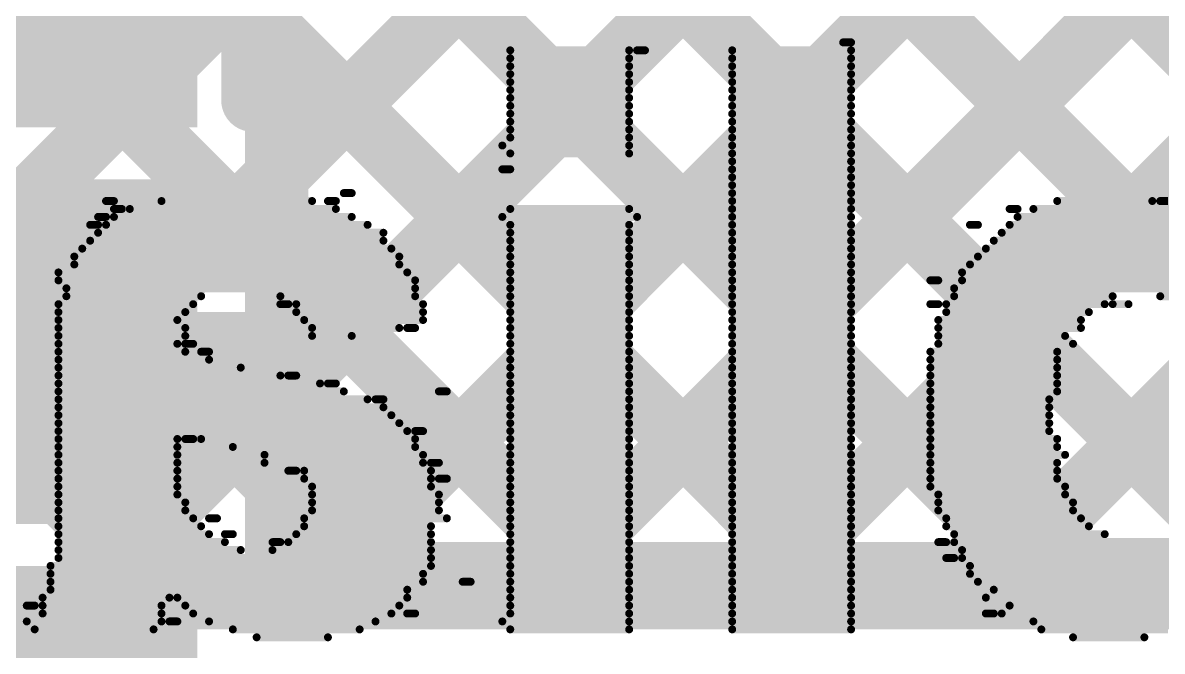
# Model space of a CAD drawing. Header units: millimetres. Extents: x -0.64 to 2.98, y -0.65 to 2.86.
# Drawn here: x 0.8705 to 1.0143, y 1.8252 to 1.9045 of the extents above; entities that cross this region are included whole.
import ezdxf

# ---------------------------------------------------------------- set-up
doc = ezdxf.new("R2010")
doc.units = ezdxf.units.MM
doc.header["$MEASUREMENT"] = 0
for name, color, linetype in [('BottomLayer', 5, 'Continuous'), ('BottomOverlay', 54, 'Continuous'), ('Mechanical2', 216, 'Continuous'), ('TopLayer', 1, 'Continuous'), ('TopPaste', 8, 'Continuous'), ('TopSolder', 216, 'Continuous')]:
    doc.layers.add(name, color=color, linetype=linetype)

# ---------------------------------------------------------------- blocks, each defined once
blk = doc.blocks.new('ESP32_WROVER_E_N8R8_292')
at = {"layer": 'TopLayer'}
for points in [[(-0.37402, -0.18228), (-0.31496, -0.18228), (-0.31496, -0.21772), (-0.37402, -0.21772)], [(-0.37402, -0.23228), (-0.31496, -0.23228), (-0.31496, -0.26772), (-0.37402, -0.26772)], [(-0.37402, -0.28228), (-0.31496, -0.28228), (-0.31496, -0.31772), (-0.37402, -0.31772)]]:
    blk.add_hatch(color=1, dxfattribs=at).paths.add_polyline_path(points)
at = {"layer": 'TopPaste'}
for points in [[(-0.37402, -0.18228), (-0.31496, -0.18228), (-0.31496, -0.21772), (-0.37402, -0.21772)], [(-0.37402, -0.23228), (-0.31496, -0.23228), (-0.31496, -0.26772), (-0.37402, -0.26772)], [(-0.37402, -0.28228), (-0.31496, -0.28228), (-0.31496, -0.31772), (-0.37402, -0.31772)]]:
    blk.add_hatch(color=8, dxfattribs=at).paths.add_polyline_path(points)
at = {"layer": 'TopSolder'}
for points in [[(-0.37802, -0.17828), (-0.31096, -0.17828), (-0.31096, -0.22172), (-0.37802, -0.22172)], [(-0.37802, -0.22828), (-0.31096, -0.22828), (-0.31096, -0.27172), (-0.37802, -0.27172)], [(-0.37802, -0.27828), (-0.31096, -0.27828), (-0.31096, -0.32172), (-0.37802, -0.32172)]]:
    blk.add_hatch(color=216, dxfattribs=at).paths.add_polyline_path(points)

msp = doc.modelspace()

# ---------------------------------------------------------------- linework, layer by layer
at = {"layer": 'BottomLayer', "const_width": 0.008}
for points in [[(0.67819, 2.24031), (1.1315, 1.787)], [(0.66116, 2.22905), (1.05821, 1.832)], [(0.64702, 2.21491), (1.02993, 1.832)], [(0.79281, 1.832), (1.11535, 2.15454)], [(0.82109, 1.832), (1.12949, 2.1404)], [(0.84937, 1.832), (1.14363, 2.12626)], [(0.87766, 1.832), (1.15777, 2.11211)], [(0.90594, 1.832), (1.17192, 2.09797)], [(0.93423, 1.832), (1.18606, 2.08383)], [(0.96251, 1.832), (1.2002, 2.06969)], [(0.9908, 1.832), (1.21434, 2.05555)], [(0.8337, 1.99994), (1.00165, 1.832)], [(0.72951, 1.991), (0.88851, 1.832)], [(0.75779, 1.991), (0.91679, 1.832)], [(0.78608, 1.991), (0.94508, 1.832)], [(0.81517, 1.99019), (0.97336, 1.832)], [(0.72253, 1.832), (1.069, 1.832)]]:
    msp.add_lwpolyline(points, dxfattribs=at)
at = {"layer": 'BottomLayer', "const_width": 0.004}
for points in [[(0.87566, 1.832, 1), (0.87966, 1.832, 1)], [(0.88651, 1.832, 1), (0.89051, 1.832, 1)], [(0.90394, 1.832, 1), (0.90794, 1.832, 1)], [(0.91479, 1.832, 1), (0.91879, 1.832, 1)], [(0.93223, 1.832, 1), (0.93623, 1.832, 1)], [(0.94308, 1.832, 1), (0.94708, 1.832, 1)], [(0.96051, 1.832, 1), (0.96451, 1.832, 1)], [(0.97136, 1.832, 1), (0.97536, 1.832, 1)], [(0.9888, 1.832, 1), (0.9928, 1.832, 1)], [(0.99965, 1.832, 1), (1.00365, 1.832, 1)]]:
    msp.add_lwpolyline(points, format="xyb", close=True, dxfattribs=at)
at = {"layer": 'BottomOverlay', "const_width": 0.001}
for points in [[(0.974, 1.902), (0.975, 1.902)], [(0.932, 1.901), (0.947, 1.901)], [(0.932, 1.9), (0.947, 1.9)], [(0.948, 1.901), (0.949, 1.901)], [(0.96, 1.901), (0.975, 1.901)], [(0.96, 1.9), (0.975, 1.9)], [(0.932, 1.899), (0.947, 1.899)], [(0.96, 1.899), (0.975, 1.899)], [(0.932, 1.898), (0.947, 1.898)], [(0.96, 1.898), (0.975, 1.898)], [(0.932, 1.897), (0.947, 1.897)], [(0.932, 1.896), (0.947, 1.896)], [(0.96, 1.897), (0.975, 1.897)], [(0.96, 1.896), (0.975, 1.896)], [(0.932, 1.895), (0.947, 1.895)], [(0.96, 1.895), (0.975, 1.895)], [(0.932, 1.894), (0.947, 1.894)], [(0.932, 1.893), (0.947, 1.893)], [(0.96, 1.894), (0.975, 1.894)], [(0.96, 1.893), (0.975, 1.893)], [(0.932, 1.892), (0.947, 1.892)], [(0.96, 1.892), (0.975, 1.892)], [(0.932, 1.891), (0.947, 1.891)], [(0.932, 1.89), (0.947, 1.89)], [(0.96, 1.891), (0.975, 1.891)], [(0.96, 1.89), (0.975, 1.89)], [(0.931, 1.889), (0.947, 1.889)], [(0.96, 1.889), (0.975, 1.889)], [(0.932, 1.888), (0.947, 1.888)], [(0.96, 1.888), (0.975, 1.888)], [(0.96, 1.887), (0.975, 1.887)], [(0.931, 1.886), (0.932, 1.886)], [(0.96, 1.886), (0.975, 1.886)], [(0.96, 1.885), (0.975, 1.885)], [(0.911, 1.883), (0.912, 1.883)], [(0.96, 1.884), (0.975, 1.884)], [(0.96, 1.883), (0.975, 1.883)], [(0.881, 1.882), (0.882, 1.882)], [(0.888, 1.882), (0.907, 1.882)], [(0.909, 1.882), (0.91, 1.882)], [(0.96, 1.882), (0.975, 1.882)], [(1.001, 1.882), (1.013, 1.882)], [(1.014, 1.882), (1.015, 1.882)], [(0.88, 1.88), (0.881, 1.88)], [(0.882, 1.881), (0.883, 1.881)], [(0.882, 1.88), (0.912, 1.88)], [(0.884, 1.881), (0.91, 1.881)], [(0.931, 1.88), (0.948, 1.88)], [(0.932, 1.881), (0.947, 1.881)], [(0.96, 1.881), (0.975, 1.881)], [(0.96, 1.88), (0.975, 1.88)], [(0.995, 1.881), (0.996, 1.881)], [(0.996, 1.88), (1.018, 1.88)], [(0.998, 1.881), (1.016, 1.881)], [(0.879, 1.879), (0.88, 1.879)], [(0.881, 1.879), (0.914, 1.879)], [(0.932, 1.879), (0.947, 1.879)], [(0.96, 1.879), (0.975, 1.879)], [(0.99, 1.879), (0.991, 1.879)], [(0.995, 1.879), (1.019, 1.879)], [(0.879, 1.877), (0.916, 1.877)], [(0.88, 1.878), (0.916, 1.878)], [(0.932, 1.878), (0.947, 1.878)], [(0.932, 1.877), (0.947, 1.877)], [(0.96, 1.878), (0.975, 1.878)], [(0.96, 1.877), (0.975, 1.877)], [(0.993, 1.877), (1.022, 1.877)], [(0.994, 1.878), (1.02, 1.878)], [(0.878, 1.876), (0.917, 1.876)], [(0.932, 1.876), (0.947, 1.876)], [(0.96, 1.876), (0.975, 1.876)], [(0.992, 1.876), (1.037, 1.876)], [(0.877, 1.875), (0.918, 1.875)], [(0.932, 1.875), (0.947, 1.875)], [(0.96, 1.875), (0.975, 1.875)], [(0.991, 1.875), (1.037, 1.875)], [(0.875, 1.873), (0.919, 1.873)], [(0.877, 1.874), (0.918, 1.874)], [(0.932, 1.874), (0.947, 1.874)], [(0.932, 1.873), (0.947, 1.873)], [(0.96, 1.874), (0.975, 1.874)], [(0.96, 1.873), (0.975, 1.873)], [(0.989, 1.873), (1.037, 1.873)], [(0.99, 1.874), (1.037, 1.874)], [(0.875, 1.872), (0.92, 1.872)], [(0.932, 1.872), (0.947, 1.872)], [(0.96, 1.872), (0.975, 1.872)], [(0.985, 1.872), (0.986, 1.872)], [(0.989, 1.872), (1.037, 1.872)], [(0.876, 1.871), (0.92, 1.871)], [(0.876, 1.87), (0.893, 1.87)], [(0.903, 1.87), (0.92, 1.87)], [(0.932, 1.871), (0.947, 1.871)], [(0.932, 1.87), (0.947, 1.87)], [(0.96, 1.871), (0.975, 1.871)], [(0.96, 1.87), (0.975, 1.87)], [(0.988, 1.871), (1.037, 1.871)], [(0.988, 1.87), (1.008, 1.87)], [(1.014, 1.87), (1.037, 1.87)], [(0.875, 1.869), (0.892, 1.869)], [(0.903, 1.869), (0.904, 1.869)], [(0.905, 1.869), (0.921, 1.869)], [(0.932, 1.869), (0.947, 1.869)], [(0.96, 1.869), (0.975, 1.869)], [(0.985, 1.869), (0.986, 1.869)], [(0.987, 1.869), (1.007, 1.869)], [(1.008, 1.869), (1.01, 1.869)], [(0.875, 1.868), (0.891, 1.868)], [(0.875, 1.867), (0.89, 1.867)], [(0.905, 1.868), (0.921, 1.868)], [(0.906, 1.867), (0.921, 1.867)], [(0.932, 1.868), (0.947, 1.868)], [(0.932, 1.867), (0.947, 1.867)], [(0.96, 1.868), (0.975, 1.868)], [(0.96, 1.867), (0.975, 1.867)], [(0.986, 1.867), (1.004, 1.867)], [(0.987, 1.868), (1.005, 1.868)], [(0.875, 1.866), (0.891, 1.866)], [(0.907, 1.866), (0.918, 1.866)], [(0.919, 1.866), (0.92, 1.866)], [(0.932, 1.866), (0.947, 1.866)], [(0.96, 1.866), (0.975, 1.866)], [(0.986, 1.866), (1.004, 1.866)], [(0.875, 1.865), (0.891, 1.865)], [(0.875, 1.864), (0.89, 1.864)], [(0.891, 1.864), (0.892, 1.864)], [(0.907, 1.865), (0.912, 1.865)], [(0.932, 1.865), (0.947, 1.865)], [(0.932, 1.864), (0.947, 1.864)], [(0.96, 1.865), (0.975, 1.865)], [(0.96, 1.864), (0.975, 1.864)], [(0.986, 1.865), (1.002, 1.865)], [(0.986, 1.864), (1.003, 1.864)], [(0.875, 1.863), (0.891, 1.863)], [(0.893, 1.863), (0.894, 1.863)], [(0.932, 1.863), (0.947, 1.863)], [(0.96, 1.863), (0.975, 1.863)], [(0.985, 1.863), (1.001, 1.863)], [(0.875, 1.862), (0.894, 1.862)], [(0.932, 1.862), (0.947, 1.862)], [(0.96, 1.862), (0.975, 1.862)], [(0.985, 1.862), (1.001, 1.862)], [(0.875, 1.861), (0.898, 1.861)], [(0.875, 1.86), (0.903, 1.86)], [(0.904, 1.86), (0.905, 1.86)], [(0.932, 1.861), (0.947, 1.861)], [(0.932, 1.86), (0.947, 1.86)], [(0.96, 1.861), (0.975, 1.861)], [(0.96, 1.86), (0.975, 1.86)], [(0.985, 1.861), (1.001, 1.861)], [(0.985, 1.86), (1.001, 1.86)], [(0.875, 1.859), (0.908, 1.859)], [(0.909, 1.859), (0.91, 1.859)], [(0.932, 1.859), (0.947, 1.859)], [(0.96, 1.859), (0.975, 1.859)], [(0.985, 1.859), (1.001, 1.859)], [(0.875, 1.858), (0.911, 1.858)], [(0.875, 1.857), (0.914, 1.857)], [(0.915, 1.857), (0.916, 1.857)], [(0.923, 1.858), (0.924, 1.858)], [(0.932, 1.858), (0.947, 1.858)], [(0.932, 1.857), (0.947, 1.857)], [(0.96, 1.858), (0.975, 1.858)], [(0.96, 1.857), (0.975, 1.857)], [(0.985, 1.858), (1.001, 1.858)], [(0.985, 1.857), (1, 1.857)], [(0.875, 1.856), (0.916, 1.856)], [(0.932, 1.856), (0.947, 1.856)], [(0.96, 1.856), (0.975, 1.856)], [(0.985, 1.856), (1, 1.856)], [(0.875, 1.855), (0.917, 1.855)], [(0.875, 1.854), (0.918, 1.854)], [(0.932, 1.855), (0.947, 1.855)], [(0.932, 1.854), (0.947, 1.854)], [(0.96, 1.855), (0.975, 1.855)], [(0.96, 1.854), (0.975, 1.854)], [(0.985, 1.855), (1, 1.855)], [(0.985, 1.854), (1, 1.854)], [(0.875, 1.853), (0.919, 1.853)], [(0.92, 1.853), (0.921, 1.853)], [(0.932, 1.853), (0.947, 1.853)], [(0.96, 1.853), (0.975, 1.853)], [(0.985, 1.853), (1, 1.853)], [(0.875, 1.852), (0.89, 1.852)], [(0.891, 1.852), (0.892, 1.852)], [(0.893, 1.852), (0.92, 1.852)], [(0.932, 1.852), (0.947, 1.852)], [(0.96, 1.852), (0.975, 1.852)], [(0.985, 1.852), (1.001, 1.852)], [(0.875, 1.851), (0.89, 1.851)], [(0.875, 1.85), (0.89, 1.85)], [(0.897, 1.851), (0.92, 1.851)], [(0.901, 1.85), (0.921, 1.85)], [(0.932, 1.851), (0.947, 1.851)], [(0.932, 1.85), (0.947, 1.85)], [(0.96, 1.851), (0.975, 1.851)], [(0.96, 1.85), (0.975, 1.85)], [(0.985, 1.851), (1.001, 1.851)], [(0.985, 1.85), (1.002, 1.85)], [(0.875, 1.849), (0.89, 1.849)], [(0.901, 1.849), (0.921, 1.849)], [(0.922, 1.849), (0.923, 1.849)], [(0.932, 1.849), (0.947, 1.849)], [(0.96, 1.849), (0.975, 1.849)], [(0.985, 1.849), (1.001, 1.849)], [(0.875, 1.848), (0.89, 1.848)], [(0.875, 1.847), (0.89, 1.847)], [(0.904, 1.848), (0.905, 1.848)], [(0.906, 1.848), (0.922, 1.848)], [(0.906, 1.847), (0.922, 1.847)], [(0.923, 1.847), (0.924, 1.847)], [(0.932, 1.848), (0.947, 1.848)], [(0.932, 1.847), (0.947, 1.847)], [(0.96, 1.848), (0.975, 1.848)], [(0.96, 1.847), (0.975, 1.847)], [(0.985, 1.848), (1.001, 1.848)], [(0.985, 1.847), (1.001, 1.847)], [(0.875, 1.846), (0.89, 1.846)], [(0.907, 1.846), (0.922, 1.846)], [(0.932, 1.846), (0.947, 1.846)], [(0.96, 1.846), (0.975, 1.846)], [(0.985, 1.846), (1.002, 1.846)], [(0.875, 1.845), (0.89, 1.845)], [(0.875, 1.844), (0.891, 1.844)], [(0.907, 1.845), (0.923, 1.845)], [(0.907, 1.844), (0.923, 1.844)], [(0.932, 1.845), (0.947, 1.845)], [(0.932, 1.844), (0.947, 1.844)], [(0.96, 1.845), (0.975, 1.845)], [(0.96, 1.844), (0.975, 1.844)], [(0.986, 1.845), (1.002, 1.845)], [(0.986, 1.844), (1.003, 1.844)], [(0.875, 1.843), (0.891, 1.843)], [(0.907, 1.843), (0.923, 1.843)], [(0.932, 1.843), (0.947, 1.843)], [(0.96, 1.843), (0.975, 1.843)], [(0.986, 1.843), (1.003, 1.843)], [(0.875, 1.842), (0.892, 1.842)], [(0.875, 1.841), (0.893, 1.841)], [(0.894, 1.842), (0.895, 1.842)], [(0.906, 1.842), (0.924, 1.842)], [(0.906, 1.841), (0.922, 1.841)], [(0.932, 1.842), (0.947, 1.842)], [(0.932, 1.841), (0.947, 1.841)], [(0.96, 1.842), (0.975, 1.842)], [(0.96, 1.841), (0.975, 1.841)], [(0.987, 1.842), (1.004, 1.842)], [(0.987, 1.841), (1.005, 1.841)], [(0.875, 1.84), (0.894, 1.84)], [(0.896, 1.84), (0.897, 1.84)], [(0.905, 1.84), (0.922, 1.84)], [(0.932, 1.84), (0.947, 1.84)], [(0.96, 1.84), (0.975, 1.84)], [(0.988, 1.84), (1.007, 1.84)], [(0.875, 1.839), (0.896, 1.839)], [(0.902, 1.839), (0.903, 1.839)], [(0.904, 1.839), (0.922, 1.839)], [(0.932, 1.839), (0.947, 1.839)], [(0.96, 1.839), (0.975, 1.839)], [(0.986, 1.839), (0.987, 1.839)], [(0.988, 1.839), (1.037, 1.839)], [(0.875, 1.838), (0.898, 1.838)], [(0.875, 1.837), (0.922, 1.837)], [(0.902, 1.838), (0.922, 1.838)], [(0.932, 1.838), (0.947, 1.838)], [(0.932, 1.837), (0.947, 1.837)], [(0.96, 1.838), (0.975, 1.838)], [(0.96, 1.837), (0.975, 1.837)], [(0.987, 1.837), (0.988, 1.837)], [(0.989, 1.838), (1.037, 1.838)], [(0.989, 1.837), (1.037, 1.837)], [(0.874, 1.836), (0.922, 1.836)], [(0.932, 1.836), (0.947, 1.836)], [(0.96, 1.836), (0.975, 1.836)], [(0.99, 1.836), (1.037, 1.836)], [(0.874, 1.835), (0.921, 1.835)], [(0.874, 1.834), (0.921, 1.834)], [(0.926, 1.834), (0.927, 1.834)], [(0.932, 1.835), (0.947, 1.835)], [(0.932, 1.834), (0.947, 1.834)], [(0.96, 1.835), (0.975, 1.835)], [(0.96, 1.834), (0.975, 1.834)], [(0.99, 1.835), (1.037, 1.835)], [(0.991, 1.834), (1.037, 1.834)], [(0.874, 1.833), (0.919, 1.833)], [(0.932, 1.833), (0.947, 1.833)], [(0.96, 1.833), (0.975, 1.833)], [(0.993, 1.833), (1.037, 1.833)], [(0.871, 1.831), (0.872, 1.831)], [(0.873, 1.832), (0.889, 1.832)], [(0.873, 1.831), (0.888, 1.831)], [(0.89, 1.832), (0.919, 1.832)], [(0.891, 1.831), (0.918, 1.831)], [(0.932, 1.832), (0.947, 1.832)], [(0.932, 1.831), (0.947, 1.831)], [(0.96, 1.832), (0.975, 1.832)], [(0.96, 1.831), (0.975, 1.831)], [(0.992, 1.832), (1.021, 1.832)], [(0.995, 1.831), (1.02, 1.831)], [(0.873, 1.83), (0.888, 1.83)], [(0.892, 1.83), (0.917, 1.83)], [(0.919, 1.83), (0.92, 1.83)], [(0.932, 1.83), (0.947, 1.83)], [(0.96, 1.83), (0.975, 1.83)], [(0.992, 1.83), (0.993, 1.83)], [(0.994, 1.83), (1.018, 1.83)], [(0.871, 1.829), (0.888, 1.829)], [(0.889, 1.829), (0.89, 1.829)], [(0.894, 1.829), (0.915, 1.829)], [(0.931, 1.829), (0.947, 1.829)], [(0.96, 1.829), (0.975, 1.829)], [(0.998, 1.829), (1.017, 1.829)], [(0.872, 1.828), (0.887, 1.828)], [(0.897, 1.828), (0.913, 1.828)], [(0.9, 1.827), (0.909, 1.827)], [(0.932, 1.828), (0.947, 1.828)], [(0.96, 1.828), (0.975, 1.828)], [(0.999, 1.828), (1.015, 1.828)], [(1.003, 1.827), (1.012, 1.827)]]:
    msp.add_lwpolyline(points, dxfattribs=at)
at = {"layer": 'BottomOverlay', "const_width": 0.0005}
for points in [[(0.97375, 1.902, 1), (0.97425, 1.902, 1)], [(0.97475, 1.902, 1), (0.97525, 1.902, 1)], [(0.93175, 1.901, 1), (0.93225, 1.901, 1)], [(0.93175, 1.9, 1), (0.93225, 1.9, 1)], [(0.94675, 1.901, 1), (0.94725, 1.901, 1)], [(0.94675, 1.9, 1), (0.94725, 1.9, 1)], [(0.94775, 1.901, 1), (0.94825, 1.901, 1)], [(0.94875, 1.901, 1), (0.94925, 1.901, 1)], [(0.95975, 1.901, 1), (0.96025, 1.901, 1)], [(0.95975, 1.9, 1), (0.96025, 1.9, 1)], [(0.97475, 1.901, 1), (0.97525, 1.901, 1)], [(0.97475, 1.9, 1), (0.97525, 1.9, 1)], [(0.93175, 1.899, 1), (0.93225, 1.899, 1)], [(0.94675, 1.899, 1), (0.94725, 1.899, 1)], [(0.95975, 1.899, 1), (0.96025, 1.899, 1)], [(0.97475, 1.899, 1), (0.97525, 1.899, 1)], [(0.93175, 1.898, 1), (0.93225, 1.898, 1)], [(0.94675, 1.898, 1), (0.94725, 1.898, 1)], [(0.95975, 1.898, 1), (0.96025, 1.898, 1)], [(0.97475, 1.898, 1), (0.97525, 1.898, 1)], [(0.93175, 1.897, 1), (0.93225, 1.897, 1)], [(0.93175, 1.896, 1), (0.93225, 1.896, 1)], [(0.94675, 1.897, 1), (0.94725, 1.897, 1)], [(0.94675, 1.896, 1), (0.94725, 1.896, 1)], [(0.95975, 1.897, 1), (0.96025, 1.897, 1)], [(0.95975, 1.896, 1), (0.96025, 1.896, 1)], [(0.97475, 1.897, 1), (0.97525, 1.897, 1)], [(0.97475, 1.896, 1), (0.97525, 1.896, 1)], [(0.93175, 1.895, 1), (0.93225, 1.895, 1)], [(0.94675, 1.895, 1), (0.94725, 1.895, 1)], [(0.95975, 1.895, 1), (0.96025, 1.895, 1)], [(0.97475, 1.895, 1), (0.97525, 1.895, 1)], [(0.93175, 1.894, 1), (0.93225, 1.894, 1)], [(0.93175, 1.893, 1), (0.93225, 1.893, 1)], [(0.94675, 1.894, 1), (0.94725, 1.894, 1)], [(0.94675, 1.893, 1), (0.94725, 1.893, 1)], [(0.95975, 1.894, 1), (0.96025, 1.894, 1)], [(0.95975, 1.893, 1), (0.96025, 1.893, 1)], [(0.97475, 1.894, 1), (0.97525, 1.894, 1)], [(0.97475, 1.893, 1), (0.97525, 1.893, 1)], [(0.93175, 1.892, 1), (0.93225, 1.892, 1)], [(0.94675, 1.892, 1), (0.94725, 1.892, 1)], [(0.95975, 1.892, 1), (0.96025, 1.892, 1)], [(0.97475, 1.892, 1), (0.97525, 1.892, 1)], [(0.93175, 1.891, 1), (0.93225, 1.891, 1)], [(0.93175, 1.89, 1), (0.93225, 1.89, 1)], [(0.94675, 1.891, 1), (0.94725, 1.891, 1)], [(0.94675, 1.89, 1), (0.94725, 1.89, 1)], [(0.95975, 1.891, 1), (0.96025, 1.891, 1)], [(0.95975, 1.89, 1), (0.96025, 1.89, 1)], [(0.97475, 1.891, 1), (0.97525, 1.891, 1)], [(0.97475, 1.89, 1), (0.97525, 1.89, 1)], [(0.93075, 1.889, 1), (0.93125, 1.889, 1)], [(0.94675, 1.889, 1), (0.94725, 1.889, 1)], [(0.95975, 1.889, 1), (0.96025, 1.889, 1)], [(0.97475, 1.889, 1), (0.97525, 1.889, 1)], [(0.93175, 1.888, 1), (0.93225, 1.888, 1)], [(0.94675, 1.888, 1), (0.94725, 1.888, 1)], [(0.95975, 1.888, 1), (0.96025, 1.888, 1)], [(0.95975, 1.887, 1), (0.96025, 1.887, 1)], [(0.97475, 1.888, 1), (0.97525, 1.888, 1)], [(0.97475, 1.887, 1), (0.97525, 1.887, 1)], [(0.93075, 1.886, 1), (0.93125, 1.886, 1)], [(0.93175, 1.886, 1), (0.93225, 1.886, 1)], [(0.95975, 1.886, 1), (0.96025, 1.886, 1)], [(0.97475, 1.886, 1), (0.97525, 1.886, 1)], [(0.95975, 1.885, 1), (0.96025, 1.885, 1)], [(0.97475, 1.885, 1), (0.97525, 1.885, 1)], [(0.91075, 1.883, 1), (0.91125, 1.883, 1)], [(0.91175, 1.883, 1), (0.91225, 1.883, 1)], [(0.95975, 1.884, 1), (0.96025, 1.884, 1)], [(0.95975, 1.883, 1), (0.96025, 1.883, 1)], [(0.97475, 1.884, 1), (0.97525, 1.884, 1)], [(0.97475, 1.883, 1), (0.97525, 1.883, 1)], [(0.88075, 1.882, 1), (0.88125, 1.882, 1)], [(0.88175, 1.882, 1), (0.88225, 1.882, 1)], [(0.88775, 1.882, 1), (0.88825, 1.882, 1)], [(0.90675, 1.882, 1), (0.90725, 1.882, 1)], [(0.90875, 1.882, 1), (0.90925, 1.882, 1)], [(0.90975, 1.882, 1), (0.91025, 1.882, 1)], [(0.95975, 1.882, 1), (0.96025, 1.882, 1)], [(0.97475, 1.882, 1), (0.97525, 1.882, 1)], [(1.00075, 1.882, 1), (1.00125, 1.882, 1)], [(1.01275, 1.882, 1), (1.01325, 1.882, 1)], [(1.01375, 1.882, 1), (1.01425, 1.882, 1)], [(0.87975, 1.88, 1), (0.88025, 1.88, 1)], [(0.88075, 1.88, 1), (0.88125, 1.88, 1)], [(0.88175, 1.881, 1), (0.88225, 1.881, 1)], [(0.88175, 1.88, 1), (0.88225, 1.88, 1)], [(0.88275, 1.881, 1), (0.88325, 1.881, 1)], [(0.88375, 1.881, 1), (0.88425, 1.881, 1)], [(0.90975, 1.881, 1), (0.91025, 1.881, 1)], [(0.91175, 1.88, 1), (0.91225, 1.88, 1)], [(0.93075, 1.88, 1), (0.93125, 1.88, 1)], [(0.93175, 1.881, 1), (0.93225, 1.881, 1)], [(0.94675, 1.881, 1), (0.94725, 1.881, 1)], [(0.94775, 1.88, 1), (0.94825, 1.88, 1)], [(0.95975, 1.881, 1), (0.96025, 1.881, 1)], [(0.95975, 1.88, 1), (0.96025, 1.88, 1)], [(0.97475, 1.881, 1), (0.97525, 1.881, 1)], [(0.97475, 1.88, 1), (0.97525, 1.88, 1)], [(0.99475, 1.881, 1), (0.99525, 1.881, 1)], [(0.99575, 1.881, 1), (0.99625, 1.881, 1)], [(0.99575, 1.88, 1), (0.99625, 1.88, 1)], [(0.99775, 1.881, 1), (0.99825, 1.881, 1)], [(0.87875, 1.879, 1), (0.87925, 1.879, 1)], [(0.87975, 1.879, 1), (0.88025, 1.879, 1)], [(0.88075, 1.879, 1), (0.88125, 1.879, 1)], [(0.91375, 1.879, 1), (0.91425, 1.879, 1)], [(0.93175, 1.879, 1), (0.93225, 1.879, 1)], [(0.94675, 1.879, 1), (0.94725, 1.879, 1)], [(0.95975, 1.879, 1), (0.96025, 1.879, 1)], [(0.97475, 1.879, 1), (0.97525, 1.879, 1)], [(0.98975, 1.879, 1), (0.99025, 1.879, 1)], [(0.99075, 1.879, 1), (0.99125, 1.879, 1)], [(0.99475, 1.879, 1), (0.99525, 1.879, 1)], [(0.87875, 1.877, 1), (0.87925, 1.877, 1)], [(0.87975, 1.878, 1), (0.88025, 1.878, 1)], [(0.91575, 1.878, 1), (0.91625, 1.878, 1)], [(0.91575, 1.877, 1), (0.91625, 1.877, 1)], [(0.93175, 1.878, 1), (0.93225, 1.878, 1)], [(0.93175, 1.877, 1), (0.93225, 1.877, 1)], [(0.94675, 1.878, 1), (0.94725, 1.878, 1)], [(0.94675, 1.877, 1), (0.94725, 1.877, 1)], [(0.95975, 1.878, 1), (0.96025, 1.878, 1)], [(0.95975, 1.877, 1), (0.96025, 1.877, 1)], [(0.97475, 1.878, 1), (0.97525, 1.878, 1)], [(0.97475, 1.877, 1), (0.97525, 1.877, 1)], [(0.99275, 1.877, 1), (0.99325, 1.877, 1)], [(0.99375, 1.878, 1), (0.99425, 1.878, 1)], [(0.87775, 1.876, 1), (0.87825, 1.876, 1)], [(0.91675, 1.876, 1), (0.91725, 1.876, 1)], [(0.93175, 1.876, 1), (0.93225, 1.876, 1)], [(0.94675, 1.876, 1), (0.94725, 1.876, 1)], [(0.95975, 1.876, 1), (0.96025, 1.876, 1)], [(0.97475, 1.876, 1), (0.97525, 1.876, 1)], [(0.99175, 1.876, 1), (0.99225, 1.876, 1)], [(0.87675, 1.875, 1), (0.87725, 1.875, 1)], [(0.91775, 1.875, 1), (0.91825, 1.875, 1)], [(0.93175, 1.875, 1), (0.93225, 1.875, 1)], [(0.94675, 1.875, 1), (0.94725, 1.875, 1)], [(0.95975, 1.875, 1), (0.96025, 1.875, 1)], [(0.97475, 1.875, 1), (0.97525, 1.875, 1)], [(0.99075, 1.875, 1), (0.99125, 1.875, 1)], [(0.87475, 1.873, 1), (0.87525, 1.873, 1)], [(0.87675, 1.874, 1), (0.87725, 1.874, 1)], [(0.91775, 1.874, 1), (0.91825, 1.874, 1)], [(0.91875, 1.873, 1), (0.91925, 1.873, 1)], [(0.93175, 1.874, 1), (0.93225, 1.874, 1)], [(0.93175, 1.873, 1), (0.93225, 1.873, 1)], [(0.94675, 1.874, 1), (0.94725, 1.874, 1)], [(0.94675, 1.873, 1), (0.94725, 1.873, 1)], [(0.95975, 1.874, 1), (0.96025, 1.874, 1)], [(0.95975, 1.873, 1), (0.96025, 1.873, 1)], [(0.97475, 1.874, 1), (0.97525, 1.874, 1)], [(0.97475, 1.873, 1), (0.97525, 1.873, 1)], [(0.98875, 1.873, 1), (0.98925, 1.873, 1)], [(0.98975, 1.874, 1), (0.99025, 1.874, 1)], [(0.87475, 1.872, 1), (0.87525, 1.872, 1)], [(0.91975, 1.872, 1), (0.92025, 1.872, 1)], [(0.93175, 1.872, 1), (0.93225, 1.872, 1)], [(0.94675, 1.872, 1), (0.94725, 1.872, 1)], [(0.95975, 1.872, 1), (0.96025, 1.872, 1)], [(0.97475, 1.872, 1), (0.97525, 1.872, 1)], [(0.98475, 1.872, 1), (0.98525, 1.872, 1)], [(0.98575, 1.872, 1), (0.98625, 1.872, 1)], [(0.98875, 1.872, 1), (0.98925, 1.872, 1)], [(0.87575, 1.871, 1), (0.87625, 1.871, 1)], [(0.87575, 1.87, 1), (0.87625, 1.87, 1)], [(0.89275, 1.87, 1), (0.89325, 1.87, 1)], [(0.90275, 1.87, 1), (0.90325, 1.87, 1)], [(0.91975, 1.871, 1), (0.92025, 1.871, 1)], [(0.91975, 1.87, 1), (0.92025, 1.87, 1)], [(0.93175, 1.871, 1), (0.93225, 1.871, 1)], [(0.93175, 1.87, 1), (0.93225, 1.87, 1)], [(0.94675, 1.871, 1), (0.94725, 1.871, 1)], [(0.94675, 1.87, 1), (0.94725, 1.87, 1)], [(0.95975, 1.871, 1), (0.96025, 1.871, 1)], [(0.95975, 1.87, 1), (0.96025, 1.87, 1)], [(0.97475, 1.871, 1), (0.97525, 1.871, 1)], [(0.97475, 1.87, 1), (0.97525, 1.87, 1)], [(0.98775, 1.871, 1), (0.98825, 1.871, 1)], [(0.98775, 1.87, 1), (0.98825, 1.87, 1)], [(1.00775, 1.87, 1), (1.00825, 1.87, 1)], [(1.01375, 1.87, 1), (1.01425, 1.87, 1)], [(0.87475, 1.869, 1), (0.87525, 1.869, 1)], [(0.89175, 1.869, 1), (0.89225, 1.869, 1)], [(0.90275, 1.869, 1), (0.90325, 1.869, 1)], [(0.90375, 1.869, 1), (0.90425, 1.869, 1)], [(0.90475, 1.869, 1), (0.90525, 1.869, 1)], [(0.92075, 1.869, 1), (0.92125, 1.869, 1)], [(0.93175, 1.869, 1), (0.93225, 1.869, 1)], [(0.94675, 1.869, 1), (0.94725, 1.869, 1)], [(0.95975, 1.869, 1), (0.96025, 1.869, 1)], [(0.97475, 1.869, 1), (0.97525, 1.869, 1)], [(0.98475, 1.869, 1), (0.98525, 1.869, 1)], [(0.98575, 1.869, 1), (0.98625, 1.869, 1)], [(0.98675, 1.869, 1), (0.98725, 1.869, 1)], [(1.00675, 1.869, 1), (1.00725, 1.869, 1)], [(1.00775, 1.869, 1), (1.00825, 1.869, 1)], [(1.00975, 1.869, 1), (1.01025, 1.869, 1)], [(0.87475, 1.868, 1), (0.87525, 1.868, 1)], [(0.87475, 1.867, 1), (0.87525, 1.867, 1)], [(0.88975, 1.867, 1), (0.89025, 1.867, 1)], [(0.89075, 1.868, 1), (0.89125, 1.868, 1)], [(0.90475, 1.868, 1), (0.90525, 1.868, 1)], [(0.90575, 1.867, 1), (0.90625, 1.867, 1)], [(0.92075, 1.868, 1), (0.92125, 1.868, 1)], [(0.92075, 1.867, 1), (0.92125, 1.867, 1)], [(0.93175, 1.868, 1), (0.93225, 1.868, 1)], [(0.93175, 1.867, 1), (0.93225, 1.867, 1)], [(0.94675, 1.868, 1), (0.94725, 1.868, 1)], [(0.94675, 1.867, 1), (0.94725, 1.867, 1)], [(0.95975, 1.868, 1), (0.96025, 1.868, 1)], [(0.95975, 1.867, 1), (0.96025, 1.867, 1)], [(0.97475, 1.868, 1), (0.97525, 1.868, 1)], [(0.97475, 1.867, 1), (0.97525, 1.867, 1)], [(0.98575, 1.867, 1), (0.98625, 1.867, 1)], [(0.98675, 1.868, 1), (0.98725, 1.868, 1)], [(1.00375, 1.867, 1), (1.00425, 1.867, 1)], [(1.00475, 1.868, 1), (1.00525, 1.868, 1)], [(0.87475, 1.866, 1), (0.87525, 1.866, 1)], [(0.89075, 1.866, 1), (0.89125, 1.866, 1)], [(0.90675, 1.866, 1), (0.90725, 1.866, 1)], [(0.91775, 1.866, 1), (0.91825, 1.866, 1)], [(0.91875, 1.866, 1), (0.91925, 1.866, 1)], [(0.91975, 1.866, 1), (0.92025, 1.866, 1)], [(0.93175, 1.866, 1), (0.93225, 1.866, 1)], [(0.94675, 1.866, 1), (0.94725, 1.866, 1)], [(0.95975, 1.866, 1), (0.96025, 1.866, 1)], [(0.97475, 1.866, 1), (0.97525, 1.866, 1)], [(0.98575, 1.866, 1), (0.98625, 1.866, 1)], [(1.00375, 1.866, 1), (1.00425, 1.866, 1)], [(0.87475, 1.865, 1), (0.87525, 1.865, 1)], [(0.87475, 1.864, 1), (0.87525, 1.864, 1)], [(0.88975, 1.864, 1), (0.89025, 1.864, 1)], [(0.89075, 1.865, 1), (0.89125, 1.865, 1)], [(0.89075, 1.864, 1), (0.89125, 1.864, 1)], [(0.89175, 1.864, 1), (0.89225, 1.864, 1)], [(0.90675, 1.865, 1), (0.90725, 1.865, 1)], [(0.91175, 1.865, 1), (0.91225, 1.865, 1)], [(0.93175, 1.865, 1), (0.93225, 1.865, 1)], [(0.93175, 1.864, 1), (0.93225, 1.864, 1)], [(0.94675, 1.865, 1), (0.94725, 1.865, 1)], [(0.94675, 1.864, 1), (0.94725, 1.864, 1)], [(0.95975, 1.865, 1), (0.96025, 1.865, 1)], [(0.95975, 1.864, 1), (0.96025, 1.864, 1)], [(0.97475, 1.865, 1), (0.97525, 1.865, 1)], [(0.97475, 1.864, 1), (0.97525, 1.864, 1)], [(0.98575, 1.865, 1), (0.98625, 1.865, 1)], [(0.98575, 1.864, 1), (0.98625, 1.864, 1)], [(1.00175, 1.865, 1), (1.00225, 1.865, 1)], [(1.00275, 1.864, 1), (1.00325, 1.864, 1)], [(0.87475, 1.863, 1), (0.87525, 1.863, 1)], [(0.89075, 1.863, 1), (0.89125, 1.863, 1)], [(0.89275, 1.863, 1), (0.89325, 1.863, 1)], [(0.89375, 1.863, 1), (0.89425, 1.863, 1)], [(0.93175, 1.863, 1), (0.93225, 1.863, 1)], [(0.94675, 1.863, 1), (0.94725, 1.863, 1)], [(0.95975, 1.863, 1), (0.96025, 1.863, 1)], [(0.97475, 1.863, 1), (0.97525, 1.863, 1)], [(0.98475, 1.863, 1), (0.98525, 1.863, 1)], [(1.00075, 1.863, 1), (1.00125, 1.863, 1)], [(0.87475, 1.862, 1), (0.87525, 1.862, 1)], [(0.89375, 1.862, 1), (0.89425, 1.862, 1)], [(0.93175, 1.862, 1), (0.93225, 1.862, 1)], [(0.94675, 1.862, 1), (0.94725, 1.862, 1)], [(0.95975, 1.862, 1), (0.96025, 1.862, 1)], [(0.97475, 1.862, 1), (0.97525, 1.862, 1)], [(0.98475, 1.862, 1), (0.98525, 1.862, 1)], [(1.00075, 1.862, 1), (1.00125, 1.862, 1)], [(0.87475, 1.861, 1), (0.87525, 1.861, 1)], [(0.87475, 1.86, 1), (0.87525, 1.86, 1)], [(0.89775, 1.861, 1), (0.89825, 1.861, 1)], [(0.90275, 1.86, 1), (0.90325, 1.86, 1)], [(0.90375, 1.86, 1), (0.90425, 1.86, 1)], [(0.90475, 1.86, 1), (0.90525, 1.86, 1)], [(0.93175, 1.861, 1), (0.93225, 1.861, 1)], [(0.93175, 1.86, 1), (0.93225, 1.86, 1)], [(0.94675, 1.861, 1), (0.94725, 1.861, 1)], [(0.94675, 1.86, 1), (0.94725, 1.86, 1)], [(0.95975, 1.861, 1), (0.96025, 1.861, 1)], [(0.95975, 1.86, 1), (0.96025, 1.86, 1)], [(0.97475, 1.861, 1), (0.97525, 1.861, 1)], [(0.97475, 1.86, 1), (0.97525, 1.86, 1)], [(0.98475, 1.861, 1), (0.98525, 1.861, 1)], [(0.98475, 1.86, 1), (0.98525, 1.86, 1)], [(1.00075, 1.861, 1), (1.00125, 1.861, 1)], [(1.00075, 1.86, 1), (1.00125, 1.86, 1)], [(0.87475, 1.859, 1), (0.87525, 1.859, 1)], [(0.90775, 1.859, 1), (0.90825, 1.859, 1)], [(0.90875, 1.859, 1), (0.90925, 1.859, 1)], [(0.90975, 1.859, 1), (0.91025, 1.859, 1)], [(0.93175, 1.859, 1), (0.93225, 1.859, 1)], [(0.94675, 1.859, 1), (0.94725, 1.859, 1)], [(0.95975, 1.859, 1), (0.96025, 1.859, 1)], [(0.97475, 1.859, 1), (0.97525, 1.859, 1)], [(0.98475, 1.859, 1), (0.98525, 1.859, 1)], [(1.00075, 1.859, 1), (1.00125, 1.859, 1)], [(0.87475, 1.858, 1), (0.87525, 1.858, 1)], [(0.87475, 1.857, 1), (0.87525, 1.857, 1)], [(0.91075, 1.858, 1), (0.91125, 1.858, 1)], [(0.91375, 1.857, 1), (0.91425, 1.857, 1)], [(0.91475, 1.857, 1), (0.91525, 1.857, 1)], [(0.91575, 1.857, 1), (0.91625, 1.857, 1)], [(0.92275, 1.858, 1), (0.92325, 1.858, 1)], [(0.92375, 1.858, 1), (0.92425, 1.858, 1)], [(0.93175, 1.858, 1), (0.93225, 1.858, 1)], [(0.93175, 1.857, 1), (0.93225, 1.857, 1)], [(0.94675, 1.858, 1), (0.94725, 1.858, 1)], [(0.94675, 1.857, 1), (0.94725, 1.857, 1)], [(0.95975, 1.858, 1), (0.96025, 1.858, 1)], [(0.95975, 1.857, 1), (0.96025, 1.857, 1)], [(0.97475, 1.858, 1), (0.97525, 1.858, 1)], [(0.97475, 1.857, 1), (0.97525, 1.857, 1)], [(0.98475, 1.858, 1), (0.98525, 1.858, 1)], [(0.98475, 1.857, 1), (0.98525, 1.857, 1)], [(0.99975, 1.857, 1), (1.00025, 1.857, 1)], [(1.00075, 1.858, 1), (1.00125, 1.858, 1)], [(0.87475, 1.856, 1), (0.87525, 1.856, 1)], [(0.91575, 1.856, 1), (0.91625, 1.856, 1)], [(0.93175, 1.856, 1), (0.93225, 1.856, 1)], [(0.94675, 1.856, 1), (0.94725, 1.856, 1)], [(0.95975, 1.856, 1), (0.96025, 1.856, 1)], [(0.97475, 1.856, 1), (0.97525, 1.856, 1)], [(0.98475, 1.856, 1), (0.98525, 1.856, 1)], [(0.99975, 1.856, 1), (1.00025, 1.856, 1)], [(0.87475, 1.855, 1), (0.87525, 1.855, 1)], [(0.87475, 1.854, 1), (0.87525, 1.854, 1)], [(0.91675, 1.855, 1), (0.91725, 1.855, 1)], [(0.91775, 1.854, 1), (0.91825, 1.854, 1)], [(0.93175, 1.855, 1), (0.93225, 1.855, 1)], [(0.93175, 1.854, 1), (0.93225, 1.854, 1)], [(0.94675, 1.855, 1), (0.94725, 1.855, 1)], [(0.94675, 1.854, 1), (0.94725, 1.854, 1)], [(0.95975, 1.855, 1), (0.96025, 1.855, 1)], [(0.95975, 1.854, 1), (0.96025, 1.854, 1)], [(0.97475, 1.855, 1), (0.97525, 1.855, 1)], [(0.97475, 1.854, 1), (0.97525, 1.854, 1)], [(0.98475, 1.855, 1), (0.98525, 1.855, 1)], [(0.98475, 1.854, 1), (0.98525, 1.854, 1)], [(0.99975, 1.855, 1), (1.00025, 1.855, 1)], [(0.99975, 1.854, 1), (1.00025, 1.854, 1)], [(0.87475, 1.853, 1), (0.87525, 1.853, 1)], [(0.91875, 1.853, 1), (0.91925, 1.853, 1)], [(0.91975, 1.853, 1), (0.92025, 1.853, 1)], [(0.92075, 1.853, 1), (0.92125, 1.853, 1)], [(0.93175, 1.853, 1), (0.93225, 1.853, 1)], [(0.94675, 1.853, 1), (0.94725, 1.853, 1)], [(0.95975, 1.853, 1), (0.96025, 1.853, 1)], [(0.97475, 1.853, 1), (0.97525, 1.853, 1)], [(0.98475, 1.853, 1), (0.98525, 1.853, 1)], [(0.99975, 1.853, 1), (1.00025, 1.853, 1)], [(0.87475, 1.852, 1), (0.87525, 1.852, 1)], [(0.88975, 1.852, 1), (0.89025, 1.852, 1)], [(0.89075, 1.852, 1), (0.89125, 1.852, 1)], [(0.89175, 1.852, 1), (0.89225, 1.852, 1)], [(0.89275, 1.852, 1), (0.89325, 1.852, 1)], [(0.91975, 1.852, 1), (0.92025, 1.852, 1)], [(0.93175, 1.852, 1), (0.93225, 1.852, 1)], [(0.94675, 1.852, 1), (0.94725, 1.852, 1)], [(0.95975, 1.852, 1), (0.96025, 1.852, 1)], [(0.97475, 1.852, 1), (0.97525, 1.852, 1)], [(0.98475, 1.852, 1), (0.98525, 1.852, 1)], [(1.00075, 1.852, 1), (1.00125, 1.852, 1)], [(0.87475, 1.851, 1), (0.87525, 1.851, 1)], [(0.87475, 1.85, 1), (0.87525, 1.85, 1)], [(0.88975, 1.851, 1), (0.89025, 1.851, 1)], [(0.88975, 1.85, 1), (0.89025, 1.85, 1)], [(0.89675, 1.851, 1), (0.89725, 1.851, 1)], [(0.90075, 1.85, 1), (0.90125, 1.85, 1)], [(0.91975, 1.851, 1), (0.92025, 1.851, 1)], [(0.92075, 1.85, 1), (0.92125, 1.85, 1)], [(0.93175, 1.851, 1), (0.93225, 1.851, 1)], [(0.93175, 1.85, 1), (0.93225, 1.85, 1)], [(0.94675, 1.851, 1), (0.94725, 1.851, 1)], [(0.94675, 1.85, 1), (0.94725, 1.85, 1)], [(0.95975, 1.851, 1), (0.96025, 1.851, 1)], [(0.95975, 1.85, 1), (0.96025, 1.85, 1)], [(0.97475, 1.851, 1), (0.97525, 1.851, 1)], [(0.97475, 1.85, 1), (0.97525, 1.85, 1)], [(0.98475, 1.851, 1), (0.98525, 1.851, 1)], [(0.98475, 1.85, 1), (0.98525, 1.85, 1)], [(1.00075, 1.851, 1), (1.00125, 1.851, 1)], [(1.00175, 1.85, 1), (1.00225, 1.85, 1)], [(0.87475, 1.849, 1), (0.87525, 1.849, 1)], [(0.88975, 1.849, 1), (0.89025, 1.849, 1)], [(0.90075, 1.849, 1), (0.90125, 1.849, 1)], [(0.92075, 1.849, 1), (0.92125, 1.849, 1)], [(0.92175, 1.849, 1), (0.92225, 1.849, 1)], [(0.92275, 1.849, 1), (0.92325, 1.849, 1)], [(0.93175, 1.849, 1), (0.93225, 1.849, 1)], [(0.94675, 1.849, 1), (0.94725, 1.849, 1)], [(0.95975, 1.849, 1), (0.96025, 1.849, 1)], [(0.97475, 1.849, 1), (0.97525, 1.849, 1)], [(0.98475, 1.849, 1), (0.98525, 1.849, 1)], [(1.00075, 1.849, 1), (1.00125, 1.849, 1)], [(0.87475, 1.848, 1), (0.87525, 1.848, 1)], [(0.87475, 1.847, 1), (0.87525, 1.847, 1)], [(0.88975, 1.848, 1), (0.89025, 1.848, 1)], [(0.88975, 1.847, 1), (0.89025, 1.847, 1)], [(0.90375, 1.848, 1), (0.90425, 1.848, 1)], [(0.90475, 1.848, 1), (0.90525, 1.848, 1)], [(0.90575, 1.848, 1), (0.90625, 1.848, 1)], [(0.90575, 1.847, 1), (0.90625, 1.847, 1)], [(0.92175, 1.848, 1), (0.92225, 1.848, 1)], [(0.92175, 1.847, 1), (0.92225, 1.847, 1)], [(0.92275, 1.847, 1), (0.92325, 1.847, 1)], [(0.92375, 1.847, 1), (0.92425, 1.847, 1)], [(0.93175, 1.848, 1), (0.93225, 1.848, 1)], [(0.93175, 1.847, 1), (0.93225, 1.847, 1)], [(0.94675, 1.848, 1), (0.94725, 1.848, 1)], [(0.94675, 1.847, 1), (0.94725, 1.847, 1)], [(0.95975, 1.848, 1), (0.96025, 1.848, 1)], [(0.95975, 1.847, 1), (0.96025, 1.847, 1)], [(0.97475, 1.848, 1), (0.97525, 1.848, 1)], [(0.97475, 1.847, 1), (0.97525, 1.847, 1)], [(0.98475, 1.848, 1), (0.98525, 1.848, 1)], [(0.98475, 1.847, 1), (0.98525, 1.847, 1)], [(1.00075, 1.848, 1), (1.00125, 1.848, 1)], [(1.00075, 1.847, 1), (1.00125, 1.847, 1)], [(0.87475, 1.846, 1), (0.87525, 1.846, 1)], [(0.88975, 1.846, 1), (0.89025, 1.846, 1)], [(0.90675, 1.846, 1), (0.90725, 1.846, 1)], [(0.92175, 1.846, 1), (0.92225, 1.846, 1)], [(0.93175, 1.846, 1), (0.93225, 1.846, 1)], [(0.94675, 1.846, 1), (0.94725, 1.846, 1)], [(0.95975, 1.846, 1), (0.96025, 1.846, 1)], [(0.97475, 1.846, 1), (0.97525, 1.846, 1)], [(0.98475, 1.846, 1), (0.98525, 1.846, 1)], [(1.00175, 1.846, 1), (1.00225, 1.846, 1)], [(0.87475, 1.845, 1), (0.87525, 1.845, 1)], [(0.87475, 1.844, 1), (0.87525, 1.844, 1)], [(0.88975, 1.845, 1), (0.89025, 1.845, 1)], [(0.89075, 1.844, 1), (0.89125, 1.844, 1)], [(0.90675, 1.845, 1), (0.90725, 1.845, 1)], [(0.90675, 1.844, 1), (0.90725, 1.844, 1)], [(0.92275, 1.845, 1), (0.92325, 1.845, 1)], [(0.92275, 1.844, 1), (0.92325, 1.844, 1)], [(0.93175, 1.845, 1), (0.93225, 1.845, 1)], [(0.93175, 1.844, 1), (0.93225, 1.844, 1)], [(0.94675, 1.845, 1), (0.94725, 1.845, 1)], [(0.94675, 1.844, 1), (0.94725, 1.844, 1)], [(0.95975, 1.845, 1), (0.96025, 1.845, 1)], [(0.95975, 1.844, 1), (0.96025, 1.844, 1)], [(0.97475, 1.845, 1), (0.97525, 1.845, 1)], [(0.97475, 1.844, 1), (0.97525, 1.844, 1)], [(0.98575, 1.845, 1), (0.98625, 1.845, 1)], [(0.98575, 1.844, 1), (0.98625, 1.844, 1)], [(1.00175, 1.845, 1), (1.00225, 1.845, 1)], [(1.00275, 1.844, 1), (1.00325, 1.844, 1)], [(0.87475, 1.843, 1), (0.87525, 1.843, 1)], [(0.89075, 1.843, 1), (0.89125, 1.843, 1)], [(0.90675, 1.843, 1), (0.90725, 1.843, 1)], [(0.92275, 1.843, 1), (0.92325, 1.843, 1)], [(0.93175, 1.843, 1), (0.93225, 1.843, 1)], [(0.94675, 1.843, 1), (0.94725, 1.843, 1)], [(0.95975, 1.843, 1), (0.96025, 1.843, 1)], [(0.97475, 1.843, 1), (0.97525, 1.843, 1)], [(0.98575, 1.843, 1), (0.98625, 1.843, 1)], [(1.00275, 1.843, 1), (1.00325, 1.843, 1)], [(0.87475, 1.842, 1), (0.87525, 1.842, 1)], [(0.87475, 1.841, 1), (0.87525, 1.841, 1)], [(0.89175, 1.842, 1), (0.89225, 1.842, 1)], [(0.89275, 1.841, 1), (0.89325, 1.841, 1)], [(0.89375, 1.842, 1), (0.89425, 1.842, 1)], [(0.89475, 1.842, 1), (0.89525, 1.842, 1)], [(0.90575, 1.842, 1), (0.90625, 1.842, 1)], [(0.90575, 1.841, 1), (0.90625, 1.841, 1)], [(0.92175, 1.841, 1), (0.92225, 1.841, 1)], [(0.92375, 1.842, 1), (0.92425, 1.842, 1)], [(0.93175, 1.842, 1), (0.93225, 1.842, 1)], [(0.93175, 1.841, 1), (0.93225, 1.841, 1)], [(0.94675, 1.842, 1), (0.94725, 1.842, 1)], [(0.94675, 1.841, 1), (0.94725, 1.841, 1)], [(0.95975, 1.842, 1), (0.96025, 1.842, 1)], [(0.95975, 1.841, 1), (0.96025, 1.841, 1)], [(0.97475, 1.842, 1), (0.97525, 1.842, 1)], [(0.97475, 1.841, 1), (0.97525, 1.841, 1)], [(0.98675, 1.842, 1), (0.98725, 1.842, 1)], [(0.98675, 1.841, 1), (0.98725, 1.841, 1)], [(1.00375, 1.842, 1), (1.00425, 1.842, 1)], [(1.00475, 1.841, 1), (1.00525, 1.841, 1)], [(0.87475, 1.84, 1), (0.87525, 1.84, 1)], [(0.89375, 1.84, 1), (0.89425, 1.84, 1)], [(0.89575, 1.84, 1), (0.89625, 1.84, 1)], [(0.89675, 1.84, 1), (0.89725, 1.84, 1)], [(0.90475, 1.84, 1), (0.90525, 1.84, 1)], [(0.92175, 1.84, 1), (0.92225, 1.84, 1)], [(0.93175, 1.84, 1), (0.93225, 1.84, 1)], [(0.94675, 1.84, 1), (0.94725, 1.84, 1)], [(0.95975, 1.84, 1), (0.96025, 1.84, 1)], [(0.97475, 1.84, 1), (0.97525, 1.84, 1)], [(0.98775, 1.84, 1), (0.98825, 1.84, 1)], [(1.00675, 1.84, 1), (1.00725, 1.84, 1)], [(0.87475, 1.839, 1), (0.87525, 1.839, 1)], [(0.89575, 1.839, 1), (0.89625, 1.839, 1)], [(0.90175, 1.839, 1), (0.90225, 1.839, 1)], [(0.90275, 1.839, 1), (0.90325, 1.839, 1)], [(0.90375, 1.839, 1), (0.90425, 1.839, 1)], [(0.92175, 1.839, 1), (0.92225, 1.839, 1)], [(0.93175, 1.839, 1), (0.93225, 1.839, 1)], [(0.94675, 1.839, 1), (0.94725, 1.839, 1)], [(0.95975, 1.839, 1), (0.96025, 1.839, 1)], [(0.97475, 1.839, 1), (0.97525, 1.839, 1)], [(0.98575, 1.839, 1), (0.98625, 1.839, 1)], [(0.98675, 1.839, 1), (0.98725, 1.839, 1)], [(0.98775, 1.839, 1), (0.98825, 1.839, 1)], [(0.87475, 1.838, 1), (0.87525, 1.838, 1)], [(0.87475, 1.837, 1), (0.87525, 1.837, 1)], [(0.89775, 1.838, 1), (0.89825, 1.838, 1)], [(0.90175, 1.838, 1), (0.90225, 1.838, 1)], [(0.92175, 1.838, 1), (0.92225, 1.838, 1)], [(0.92175, 1.837, 1), (0.92225, 1.837, 1)], [(0.93175, 1.838, 1), (0.93225, 1.838, 1)], [(0.93175, 1.837, 1), (0.93225, 1.837, 1)], [(0.94675, 1.838, 1), (0.94725, 1.838, 1)], [(0.94675, 1.837, 1), (0.94725, 1.837, 1)], [(0.95975, 1.838, 1), (0.96025, 1.838, 1)], [(0.95975, 1.837, 1), (0.96025, 1.837, 1)], [(0.97475, 1.838, 1), (0.97525, 1.838, 1)], [(0.97475, 1.837, 1), (0.97525, 1.837, 1)], [(0.98675, 1.837, 1), (0.98725, 1.837, 1)], [(0.98775, 1.837, 1), (0.98825, 1.837, 1)], [(0.98875, 1.838, 1), (0.98925, 1.838, 1)], [(0.98875, 1.837, 1), (0.98925, 1.837, 1)], [(0.87375, 1.836, 1), (0.87425, 1.836, 1)], [(0.92175, 1.836, 1), (0.92225, 1.836, 1)], [(0.93175, 1.836, 1), (0.93225, 1.836, 1)], [(0.94675, 1.836, 1), (0.94725, 1.836, 1)], [(0.95975, 1.836, 1), (0.96025, 1.836, 1)], [(0.97475, 1.836, 1), (0.97525, 1.836, 1)], [(0.98975, 1.836, 1), (0.99025, 1.836, 1)], [(0.87375, 1.835, 1), (0.87425, 1.835, 1)], [(0.87375, 1.834, 1), (0.87425, 1.834, 1)], [(0.92075, 1.835, 1), (0.92125, 1.835, 1)], [(0.92075, 1.834, 1), (0.92125, 1.834, 1)], [(0.92575, 1.834, 1), (0.92625, 1.834, 1)], [(0.92675, 1.834, 1), (0.92725, 1.834, 1)], [(0.93175, 1.835, 1), (0.93225, 1.835, 1)], [(0.93175, 1.834, 1), (0.93225, 1.834, 1)], [(0.94675, 1.835, 1), (0.94725, 1.835, 1)], [(0.94675, 1.834, 1), (0.94725, 1.834, 1)], [(0.95975, 1.835, 1), (0.96025, 1.835, 1)], [(0.95975, 1.834, 1), (0.96025, 1.834, 1)], [(0.97475, 1.835, 1), (0.97525, 1.835, 1)], [(0.97475, 1.834, 1), (0.97525, 1.834, 1)], [(0.98975, 1.835, 1), (0.99025, 1.835, 1)], [(0.99075, 1.834, 1), (0.99125, 1.834, 1)], [(0.87375, 1.833, 1), (0.87425, 1.833, 1)], [(0.91875, 1.833, 1), (0.91925, 1.833, 1)], [(0.93175, 1.833, 1), (0.93225, 1.833, 1)], [(0.94675, 1.833, 1), (0.94725, 1.833, 1)], [(0.95975, 1.833, 1), (0.96025, 1.833, 1)], [(0.97475, 1.833, 1), (0.97525, 1.833, 1)], [(0.99275, 1.833, 1), (0.99325, 1.833, 1)], [(0.87075, 1.831, 1), (0.87125, 1.831, 1)], [(0.87175, 1.831, 1), (0.87225, 1.831, 1)], [(0.87275, 1.832, 1), (0.87325, 1.832, 1)], [(0.87275, 1.831, 1), (0.87325, 1.831, 1)], [(0.88775, 1.831, 1), (0.88825, 1.831, 1)], [(0.88875, 1.832, 1), (0.88925, 1.832, 1)], [(0.88975, 1.832, 1), (0.89025, 1.832, 1)], [(0.89075, 1.831, 1), (0.89125, 1.831, 1)], [(0.91775, 1.831, 1), (0.91825, 1.831, 1)], [(0.91875, 1.832, 1), (0.91925, 1.832, 1)], [(0.93175, 1.832, 1), (0.93225, 1.832, 1)], [(0.93175, 1.831, 1), (0.93225, 1.831, 1)], [(0.94675, 1.832, 1), (0.94725, 1.832, 1)], [(0.94675, 1.831, 1), (0.94725, 1.831, 1)], [(0.95975, 1.832, 1), (0.96025, 1.832, 1)], [(0.95975, 1.831, 1), (0.96025, 1.831, 1)], [(0.97475, 1.832, 1), (0.97525, 1.832, 1)], [(0.97475, 1.831, 1), (0.97525, 1.831, 1)], [(0.99175, 1.832, 1), (0.99225, 1.832, 1)], [(0.99475, 1.831, 1), (0.99525, 1.831, 1)], [(0.87275, 1.83, 1), (0.87325, 1.83, 1)], [(0.88775, 1.83, 1), (0.88825, 1.83, 1)], [(0.89175, 1.83, 1), (0.89225, 1.83, 1)], [(0.91675, 1.83, 1), (0.91725, 1.83, 1)], [(0.91875, 1.83, 1), (0.91925, 1.83, 1)], [(0.91975, 1.83, 1), (0.92025, 1.83, 1)], [(0.93175, 1.83, 1), (0.93225, 1.83, 1)], [(0.94675, 1.83, 1), (0.94725, 1.83, 1)], [(0.95975, 1.83, 1), (0.96025, 1.83, 1)], [(0.97475, 1.83, 1), (0.97525, 1.83, 1)], [(0.99175, 1.83, 1), (0.99225, 1.83, 1)], [(0.99275, 1.83, 1), (0.99325, 1.83, 1)], [(0.99375, 1.83, 1), (0.99425, 1.83, 1)], [(0.87075, 1.829, 1), (0.87125, 1.829, 1)], [(0.88775, 1.829, 1), (0.88825, 1.829, 1)], [(0.88875, 1.829, 1), (0.88925, 1.829, 1)], [(0.88975, 1.829, 1), (0.89025, 1.829, 1)], [(0.89375, 1.829, 1), (0.89425, 1.829, 1)], [(0.91475, 1.829, 1), (0.91525, 1.829, 1)], [(0.93075, 1.829, 1), (0.93125, 1.829, 1)], [(0.94675, 1.829, 1), (0.94725, 1.829, 1)], [(0.95975, 1.829, 1), (0.96025, 1.829, 1)], [(0.97475, 1.829, 1), (0.97525, 1.829, 1)], [(0.99775, 1.829, 1), (0.99825, 1.829, 1)], [(0.87175, 1.828, 1), (0.87225, 1.828, 1)], [(0.88675, 1.828, 1), (0.88725, 1.828, 1)], [(0.89675, 1.828, 1), (0.89725, 1.828, 1)], [(0.89975, 1.827, 1), (0.90025, 1.827, 1)], [(0.90875, 1.827, 1), (0.90925, 1.827, 1)], [(0.91275, 1.828, 1), (0.91325, 1.828, 1)], [(0.93175, 1.828, 1), (0.93225, 1.828, 1)], [(0.94675, 1.828, 1), (0.94725, 1.828, 1)], [(0.95975, 1.828, 1), (0.96025, 1.828, 1)], [(0.97475, 1.828, 1), (0.97525, 1.828, 1)], [(0.99875, 1.828, 1), (0.99925, 1.828, 1)], [(1.00275, 1.827, 1), (1.00325, 1.827, 1)], [(1.01175, 1.827, 1), (1.01225, 1.827, 1)]]:
    msp.add_lwpolyline(points, format="xyb", close=True, dxfattribs=at)
at = {"layer": 'Mechanical2', "const_width": 0.01}
msp.add_lwpolyline([(1.75783, 2.80917, -6.230382), (0.64896, 2.81029)], format="xyb", dxfattribs=at)
at = {"layer": 'TopLayer'}
for points, const_width in [([(0.90253, 1.88515), (0.95837, 1.941)], 0.008), ([(0.92093, 1.941), (1.02693, 1.835)], 0.008), ([(0.94921, 1.941), (1.05521, 1.835)], 0.008), ([(0.9775, 1.941), (1.0835, 1.835)], 0.008), ([(0.98489, 1.941), (1.09089, 1.835)], 0.008), ([(0.90253, 1.85687), (0.98577, 1.94011)], 0.008), ([(0.89953, 1.89472), (0.89953, 1.93428)], 0.008), ([(0.89953, 1.93412), (0.99865, 1.835)], 0.008), ([(0.90894, 1.835), (0.99992, 1.92597)], 0.008), ([(0.93723, 1.835), (1.01406, 1.91183)], 0.008), ([(0.89953, 1.90583), (0.97036, 1.835)], 0.008), ([(0.96551, 1.835), (1.0282, 1.89769)], 0.008), ([(0.90253, 1.835), (0.90253, 1.89472)], 0.008), ([(0.9938, 1.835), (1.04234, 1.88355)], 0.008), ([(0.90253, 1.87455), (0.94208, 1.835)], 0.008), ([(0.859, 1.863), (0.89853, 1.863)], 0.01), ([(0.90253, 1.84626), (0.91379, 1.835)], 0.008), ([(0.90253, 1.835), (1.09089, 1.835)], 0.008)]:
    msp.add_lwpolyline(points, dxfattribs=dict(at, const_width=const_width))
for points, const_width in [([(0.89753, 1.90583, 1), (0.90153, 1.90583, 1)], 0.004), ([(0.89753, 1.89472, 1), (0.90153, 1.89472, 1)], 0.004), ([(0.90053, 1.89472, 1), (0.90453, 1.89472, 1)], 0.004), ([(0.90053, 1.88515, 1), (0.90453, 1.88515, 1)], 0.004), ([(0.90053, 1.87455, 1), (0.90453, 1.87455, 1)], 0.004), ([(0.89603, 1.863, 1), (0.90103, 1.863, 1)], 0.005), ([(0.90053, 1.85687, 1), (0.90453, 1.85687, 1)], 0.004), ([(0.90053, 1.84626, 1), (0.90453, 1.84626, 1)], 0.004), ([(0.90053, 1.835, 1), (0.90453, 1.835, 1)], 0.004), ([(0.90053, 1.835, 1), (0.90453, 1.835, 1)], 0.004), ([(0.90694, 1.835, 1), (0.91094, 1.835, 1)], 0.004), ([(0.91179, 1.835, 1), (0.91579, 1.835, 1)], 0.004), ([(0.93523, 1.835, 1), (0.93923, 1.835, 1)], 0.004), ([(0.94008, 1.835, 1), (0.94408, 1.835, 1)], 0.004), ([(0.96351, 1.835, 1), (0.96751, 1.835, 1)], 0.004), ([(0.96836, 1.835, 1), (0.97236, 1.835, 1)], 0.004), ([(0.9918, 1.835, 1), (0.9958, 1.835, 1)], 0.004), ([(0.99665, 1.835, 1), (1.00065, 1.835, 1)], 0.004)]:
    msp.add_lwpolyline(points, format="xyb", close=True, dxfattribs=dict(at, const_width=const_width))

# ---------------------------------------------------------------- block references
msp.add_blockref('ESP32_WROVER_E_N8R8_292', (1.20349, 2.113))

doc.saveas('drawing.dxf')
